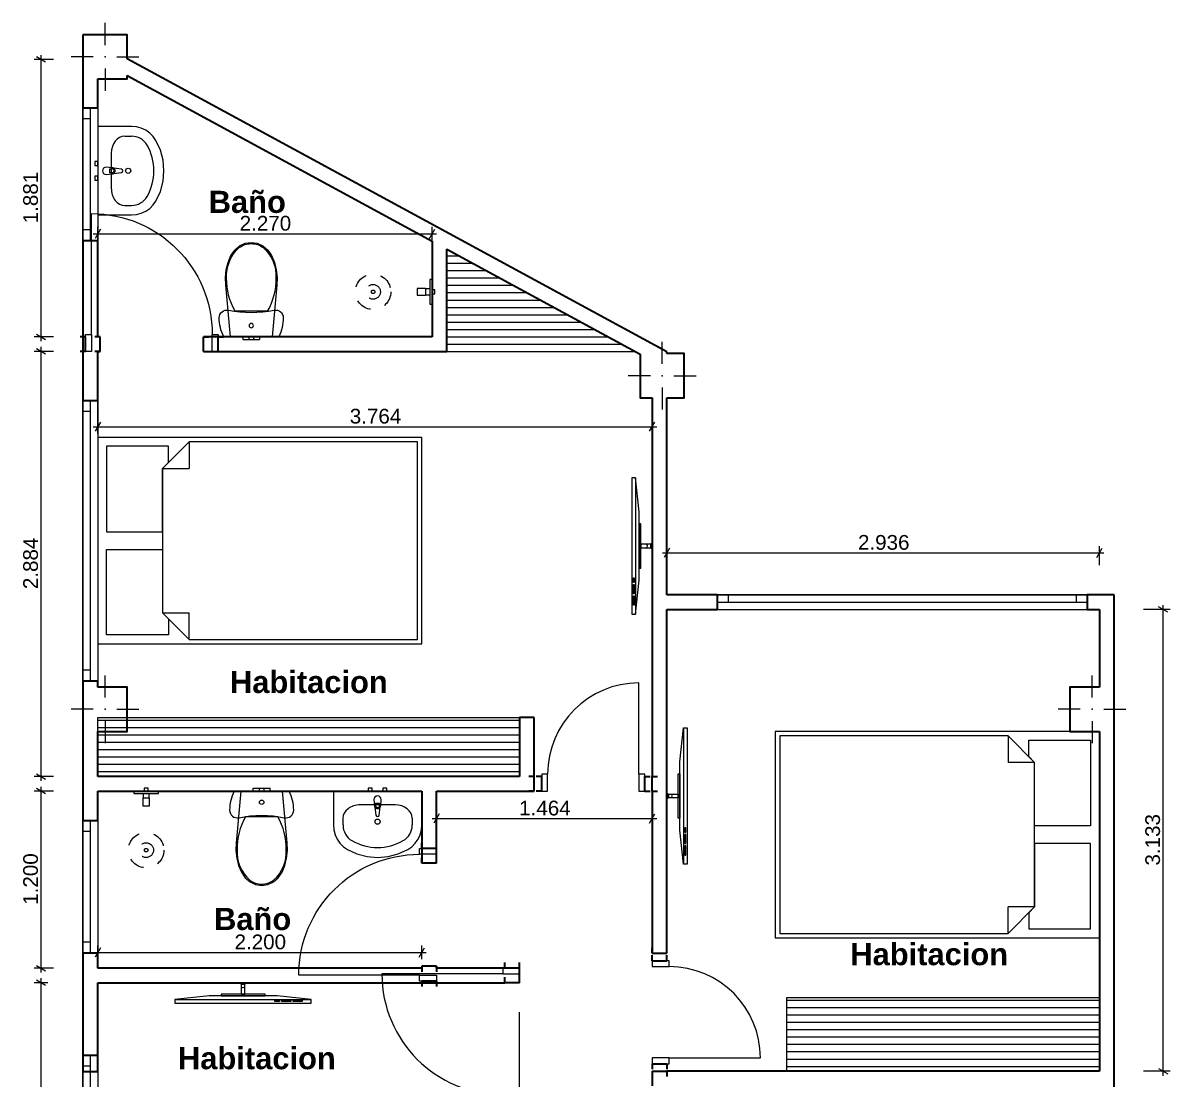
# Model space of a CAD drawing. Header units: metres. Extents: x 325.2 to 347, y -2.1 to 15.3.
# Drawn here: x 339.23 to 347.01, y 7.66 to 14.83 of the extents above; entities that cross this region are included whole.
import ezdxf

# ---------------------------------------------------------------- set-up
doc = ezdxf.new("R2010")
doc.units = ezdxf.units.M
doc.header["$MEASUREMENT"] = 0
doc.linetypes.add('Línea Oculta', pattern=[0.15875, 0.105833, -0.052917])
for name, color, linetype in [('Nuevo_Cotas - General', 7, 'Continuous'), ('Nuevo_Puertas ARCHICAD', 7, 'Continuous'), ('Nuevo_Ventanas ARCHICAD', 7, 'Continuous')]:
    doc.layers.add(name, color=color, linetype=linetype)
for name, color, linetype, lineweight in [('Nuevo_Dibujo 2D - General_Pluma_Nº__2', 8, 'Continuous', 15), ('Nuevo_Estructura - Carga_Pluma_Nº__20', 1, 'Continuous', 0), ('Nuevo_Estructura - Carga_Pluma_Nº__27', 7, 'Continuous', 35), ('Nuevo_Interior - Mobiliario_Pluma_Nº__75', 6, 'Continuous', 20), ('Nuevo_Puertas ARCHICAD_Pluma_Nº__141', 7, 'Continuous', 20), ('Nuevo_Puertas ARCHICAD_Pluma_Nº__27', 7, 'Continuous', 35), ('Nuevo_Ventanas ARCHICAD_Pluma_Nº__27', 7, 'Continuous', 35)]:
    doc.layers.add(name, color=color, linetype=linetype, lineweight=lineweight)
for name, color, linetype, lineweight, true_color in [('Nuevo_Dibujo 2D - General_Pluma_Nº__82', 7, 'Continuous', 20, 0xaaaaaa), ('Nuevo_Estructura - Carga_Pluma_Nº__28', 7, 'Continuous', 35, 0xa80f02), ('Nuevo_Interior - Mobiliario_Pluma_Nº__4', 7, 'Continuous', 20, 0x029e21), ('Nuevo_Notas - Textos_Pluma_Nº__86', 7, 'Continuous', 20, 0x5555ff), ('Nuevo_Puertas ARCHICAD_Pluma_Nº__23', 7, 'Continuous', 20, 0xff6600), ('Nuevo_Puertas ARCHICAD_Pluma_Nº__3', 7, 'Continuous', 18, 0xff6600), ('Nuevo_Ventanas ARCHICAD_Pluma_Nº__23', 7, 'Continuous', 20, 0xff6600), ('Nuevo_Ventanas ARCHICAD_Pluma_Nº__3', 7, 'Continuous', 18, 0xff6600)]:
    doc.layers.add(name, color=color, linetype=linetype, lineweight=lineweight, true_color=true_color)
doc.styles.add('Estilo_Generado_1', font='arial.ttf')
doc.styles.add('Estilo_Generado_2', font='')
doc.styles.get('Estilo_Generado_2').set_extended_font_data('Arial', bold=True)

# ---------------------------------------------------------------- blocks, each defined once
blk = doc.blocks.new('Ventana 24')
at = {"layer": 'Nuevo_Ventanas ARCHICAD_Pluma_Nº__23', "color": 30, "linetype": 'Continuous', "lineweight": 20, "true_color": 0xff6600}
for p, q in [((-1.0977, 0), (-1.0227, 0)), ((-1.0227, 0), (-1.0227, -0.05)), ((1.0227, -0.05), (1.0227, 0)), ((1.0227, 0), (1.0977, 0)), ((-1.0227, -0.05), (-1.0977, -0.05)), ((1.0977, -0.05), (1.0227, -0.05))]:
    blk.add_line(p, q, dxfattribs=at)
at = {"layer": 'Nuevo_Ventanas ARCHICAD_Pluma_Nº__27', "color": 7, "linetype": 'Continuous', "lineweight": 35}
for p, q in [((-1.0977, 0), (-1.0977, 0.05)), ((-1.0977, -0.05), (-1.0977, 0)), ((-1.0977, -0.05), (-1.0977, 0)), ((1.0977, 0), (1.0977, 0.05)), ((1.0977, -0.05), (1.0977, 0)), ((1.0977, -0.05), (1.0977, 0))]:
    blk.add_line(p, q, dxfattribs=at)
at = {"layer": 'Nuevo_Ventanas ARCHICAD_Pluma_Nº__3', "color": 30, "linetype": 'Continuous', "lineweight": 18, "true_color": 0xff6600}
for p, q in [((-1.0977, 0.05), (1.0977, 0.05)), ((-1.0227, 0), (1.0227, 0)), ((-1.0977, -0.05), (1.0977, -0.05)), ((1.0227, -0.05), (-1.0227, -0.05))]:
    blk.add_line(p, q, dxfattribs=at)
blk = doc.blocks.new('Ventana 24_2')
at = {"layer": 'Nuevo_Ventanas ARCHICAD_Pluma_Nº__23', "color": 30, "linetype": 'Continuous', "lineweight": 20, "true_color": 0xff6600}
for p, q in [((-0.9515, 0), (-0.8765, 0)), ((-0.8765, 0), (-0.8765, -0.05)), ((0.8765, -0.05), (0.8765, 0)), ((0.8765, 0), (0.9515, 0)), ((-0.8765, -0.05), (-0.9515, -0.05)), ((0.9515, -0.05), (0.8765, -0.05))]:
    blk.add_line(p, q, dxfattribs=at)
at = {"layer": 'Nuevo_Ventanas ARCHICAD_Pluma_Nº__27', "color": 7, "linetype": 'Continuous', "lineweight": 35}
for p, q in [((-0.9515, 0), (-0.9515, 0.05)), ((-0.9515, -0.05), (-0.9515, 0)), ((-0.9515, -0.05), (-0.9515, 0)), ((0.9515, 0), (0.9515, 0.05)), ((0.9515, -0.05), (0.9515, 0)), ((0.9515, -0.05), (0.9515, 0))]:
    blk.add_line(p, q, dxfattribs=at)
at = {"layer": 'Nuevo_Ventanas ARCHICAD_Pluma_Nº__3', "color": 30, "linetype": 'Continuous', "lineweight": 18, "true_color": 0xff6600}
for p, q in [((-0.9515, 0.05), (0.9515, 0.05)), ((-0.8765, 0), (0.8765, 0)), ((-0.9515, -0.05), (0.9515, -0.05)), ((0.8765, -0.05), (-0.8765, -0.05))]:
    blk.add_line(p, q, dxfattribs=at)
blk = doc.blocks.new('Ventana 24_3')
at = {"layer": 'Nuevo_Ventanas ARCHICAD_Pluma_Nº__23', "color": 30, "linetype": 'Continuous', "lineweight": 20, "true_color": 0xff6600}
for p, q in [((-0.45, 0), (-0.375, 0)), ((-0.375, 0), (-0.375, -0.05)), ((0.375, -0.05), (0.375, 0)), ((0.375, 0), (0.45, 0)), ((-0.375, -0.05), (-0.45, -0.05)), ((0.45, -0.05), (0.375, -0.05))]:
    blk.add_line(p, q, dxfattribs=at)
at = {"layer": 'Nuevo_Ventanas ARCHICAD_Pluma_Nº__27', "color": 7, "linetype": 'Continuous', "lineweight": 35}
for p, q in [((-0.45, 0), (-0.45, 0.05)), ((-0.45, -0.05), (-0.45, 0)), ((-0.45, -0.05), (-0.45, 0)), ((0.45, 0), (0.45, 0.05)), ((0.45, -0.05), (0.45, 0)), ((0.45, -0.05), (0.45, 0))]:
    blk.add_line(p, q, dxfattribs=at)
at = {"layer": 'Nuevo_Ventanas ARCHICAD_Pluma_Nº__3', "color": 30, "linetype": 'Continuous', "lineweight": 18, "true_color": 0xff6600}
for p, q in [((-0.45, 0.05), (0.45, 0.05)), ((-0.375, 0), (0.375, 0)), ((-0.45, -0.05), (0.45, -0.05)), ((0.375, -0.05), (-0.375, -0.05))]:
    blk.add_line(p, q, dxfattribs=at)
blk = doc.blocks.new('Ventana 24_4')
at = {"layer": 'Nuevo_Ventanas ARCHICAD_Pluma_Nº__23', "color": 30, "linetype": 'Continuous', "lineweight": 20, "true_color": 0xff6600}
for p, q in [((-1.2551, 0), (-1.1801, 0)), ((-1.1801, 0), (-1.1801, -0.05)), ((1.1801, -0.05), (1.1801, 0)), ((1.1801, 0), (1.2551, 0)), ((-1.1801, -0.05), (-1.2551, -0.05)), ((1.2551, -0.05), (1.1801, -0.05))]:
    blk.add_line(p, q, dxfattribs=at)
at = {"layer": 'Nuevo_Ventanas ARCHICAD_Pluma_Nº__27', "color": 7, "linetype": 'Continuous', "lineweight": 35}
for p, q in [((-1.2551, 0), (-1.2551, 0.05)), ((-1.2551, -0.05), (-1.2551, 0)), ((-1.2551, -0.05), (-1.2551, 0)), ((1.2551, 0), (1.2551, 0.05)), ((1.2551, -0.05), (1.2551, 0)), ((1.2551, -0.05), (1.2551, 0))]:
    blk.add_line(p, q, dxfattribs=at)
at = {"layer": 'Nuevo_Ventanas ARCHICAD_Pluma_Nº__3', "color": 30, "linetype": 'Continuous', "lineweight": 18, "true_color": 0xff6600}
for p, q in [((-1.2551, 0.05), (1.2551, 0.05)), ((-1.1801, 0), (1.1801, 0)), ((-1.2551, -0.05), (1.2551, -0.05)), ((1.1801, -0.05), (-1.1801, -0.05))]:
    blk.add_line(p, q, dxfattribs=at)
blk = doc.blocks.new('Puerta 24')
at = {"layer": 'Nuevo_Puertas ARCHICAD_Pluma_Nº__141', "color": 7, "linetype": 'Continuous', "lineweight": 20}
blk.add_arc((0.31, 0), 0.62, 90, 180, dxfattribs=at)
at = {"layer": 'Nuevo_Puertas ARCHICAD_Pluma_Nº__23', "color": 30, "linetype": 'Continuous', "lineweight": 20, "true_color": 0xff6600}
for p, q in [((-0.31, 0), (-0.35, 0)), ((-0.35, 0), (-0.35, -0.115)), ((-0.31, -0.115), (-0.31, 0)), ((0.35, 0), (0.31, 0)), ((0.31, 0), (0.31, -0.115)), ((0.35, -0.115), (0.35, 0)), ((-0.35, -0.115), (-0.31, -0.115)), ((0.31, -0.115), (0.35, -0.115))]:
    blk.add_line(p, q, dxfattribs=at)
at = {"layer": 'Nuevo_Puertas ARCHICAD_Pluma_Nº__27', "color": 7, "linetype": 'Continuous', "lineweight": 35}
for p, q in [((-0.35, -0.015), (-0.387, -0.015)), ((-0.35, -0.015), (-0.387, -0.015)), ((-0.35, -0.115), (-0.35, -0.015)), ((-0.35, -0.115), (-0.35, -0.015)), ((0.35, -0.115), (0.35, -0.015)), ((0.35, -0.115), (0.35, -0.015)), ((0.35, -0.015), (0.387, -0.015)), ((0.35, -0.015), (0.387, -0.015)), ((-0.35, -0.115), (-0.387, -0.115)), ((-0.35, -0.115), (-0.387, -0.115)), ((0.35, -0.115), (0.387, -0.115)), ((0.35, -0.115), (0.387, -0.115))]:
    blk.add_line(p, q, dxfattribs=at)
at = {"layer": 'Nuevo_Puertas ARCHICAD_Pluma_Nº__3', "color": 30, "linetype": 'Continuous', "lineweight": 18, "true_color": 0xff6600}
blk.add_line((0.31, 0), (0.31, 0.62), dxfattribs=at)
blk = doc.blocks.new('Puerta 24_2')
at = {"layer": 'Nuevo_Puertas ARCHICAD_Pluma_Nº__141', "color": 7, "linetype": 'Continuous', "lineweight": 20}
blk.add_arc((0.41, 0), 0.82, 90, 180, dxfattribs=at)
at = {"layer": 'Nuevo_Puertas ARCHICAD_Pluma_Nº__23', "color": 30, "linetype": 'Continuous', "lineweight": 20, "true_color": 0xff6600}
for p, q in [((-0.41, 0), (-0.45, 0)), ((-0.45, 0), (-0.45, -0.115)), ((-0.41, -0.115), (-0.41, 0)), ((0.45, 0), (0.41, 0)), ((0.41, 0), (0.41, -0.115)), ((0.45, -0.115), (0.45, 0)), ((-0.45, -0.115), (-0.41, -0.115)), ((0.41, -0.115), (0.45, -0.115))]:
    blk.add_line(p, q, dxfattribs=at)
at = {"layer": 'Nuevo_Puertas ARCHICAD_Pluma_Nº__27', "color": 7, "linetype": 'Continuous', "lineweight": 35}
for p, q in [((-0.45, -0.015), (-0.487, -0.015)), ((-0.45, -0.015), (-0.487, -0.015)), ((-0.45, -0.115), (-0.45, -0.015)), ((-0.45, -0.115), (-0.45, -0.015)), ((0.45, -0.115), (0.45, -0.015)), ((0.45, -0.115), (0.45, -0.015)), ((0.45, -0.015), (0.487, -0.015)), ((0.45, -0.015), (0.487, -0.015)), ((-0.45, -0.115), (-0.487, -0.115)), ((-0.45, -0.115), (-0.487, -0.115)), ((0.45, -0.115), (0.487, -0.115)), ((0.45, -0.115), (0.487, -0.115))]:
    blk.add_line(p, q, dxfattribs=at)
at = {"layer": 'Nuevo_Puertas ARCHICAD_Pluma_Nº__3', "color": 30, "linetype": 'Continuous', "lineweight": 18, "true_color": 0xff6600}
blk.add_line((0.41, 0), (0.41, 0.82), dxfattribs=at)

msp = doc.modelspace()

# ---------------------------------------------------------------- linework, layer by layer
for p, q in [((343.3824, 12.5995), (342.1034, 13.2938)), ((342.1034, 13.2938), (342.1034, 12.5995)), ((342.1034, 12.5995), (343.3824, 12.5995)), ((339.7338, 9.7156), (339.7338, 10.1156)), ((339.7338, 10.1156), (342.5978, 10.1156)), ((342.5978, 10.1156), (342.5978, 9.7156)), ((342.5978, 9.7156), (339.7338, 9.7156)), ((344.4119, 7.7156), (344.4119, 8.2156)), ((344.4119, 8.2156), (346.5338, 8.2156)), ((346.5338, 8.2156), (346.5338, 7.7156)), ((346.5338, 7.7156), (344.4119, 7.7156))]:
    msp.add_line(p, q)
at = {"layer": 'Nuevo_Cotas - General', "color": 151, "linetype": 'Continuous', "lineweight": 20, "true_color": 0x80c2ff}
for p, q in [((339.4338, 14.5802), (339.3024, 14.5802)), ((339.3493, 14.5802), (339.3493, 14.6107)), ((339.3493, 12.6995), (339.3493, 14.5802)), ((339.7033, 13.398), (339.7338, 13.398)), ((339.7338, 12.9995), (339.7338, 13.4449)), ((339.7338, 13.398), (342.0034, 13.398)), ((342.0034, 12.9995), (342.0034, 13.4449)), ((342.0034, 13.398), (342.034, 13.398)), ((339.4338, 12.6995), (339.3024, 12.6995)), ((339.3493, 12.669), (339.3493, 12.6995)), ((339.3493, 12.5995), (339.3493, 12.6301)), ((339.4338, 12.5995), (339.3024, 12.5995)), ((339.3493, 9.7156), (339.3493, 12.5995)), ((339.7338, 12.0417), (339.7338, 12.2995)), ((343.4978, 12.0417), (343.4978, 12.2368)), ((339.7033, 12.0886), (339.7338, 12.0886)), ((339.7338, 12.0886), (343.4978, 12.0886)), ((343.4978, 12.0886), (343.5284, 12.0886)), ((343.5673, 11.2323), (343.5978, 11.2323)), ((343.5978, 11.1482), (343.5978, 11.2791)), ((343.5978, 11.2323), (346.5338, 11.2323)), ((346.5338, 11.1482), (346.5338, 11.2791)), ((346.5338, 11.2323), (346.5644, 11.2323)), ((347.0134, 10.8482), (346.8338, 10.8482)), ((346.9665, 10.8482), (346.9665, 10.8788)), ((346.9665, 7.7156), (346.9665, 10.8482)), ((339.4338, 9.7156), (339.3024, 9.7156)), ((339.3493, 9.6851), (339.3493, 9.7156)), ((339.4338, 9.6156), (339.3024, 9.6156)), ((339.3493, 9.6156), (339.3493, 9.6462)), ((339.3493, 8.4156), (339.3493, 9.6156)), ((342.0033, 9.4298), (342.0338, 9.4298)), ((342.0338, 9.3829), (342.0338, 9.4766)), ((342.0338, 9.4298), (343.4978, 9.4298)), ((343.4978, 9.3829), (343.4978, 9.4766)), ((343.4978, 9.4298), (343.5284, 9.4298)), ((339.7338, 8.4747), (339.7338, 8.5685)), ((341.9338, 8.4747), (341.9338, 8.5685)), ((339.7033, 8.5216), (339.7338, 8.5216)), ((339.7338, 8.5216), (341.9338, 8.5216)), ((341.9338, 8.5216), (341.9644, 8.5216)), ((339.4338, 8.4156), (339.3024, 8.4156)), ((339.3493, 8.3851), (339.3493, 8.4156)), ((339.3493, 8.3156), (339.3493, 8.3462)), ((339.3961, 8.3156), (339.3024, 8.3156)), ((339.3493, 5.3156), (339.3493, 8.3156)), ((342.5979, 7.1795), (342.5979, 8.1156)), ((347.0134, 7.7156), (346.8338, 7.7156)), ((346.9665, 7.6851), (346.9665, 7.7156))]:
    msp.add_line(p, q, dxfattribs=at)
at = {"layer": 'Nuevo_Cotas - General', "color": 161, "linetype": 'Continuous', "lineweight": 25, "true_color": 0x40a5ff}
for p, q in [((339.3805, 14.5621), (339.318, 14.5982)), ((339.7519, 13.4293), (339.7158, 13.3668)), ((341.9854, 13.3668), (342.0215, 13.4293)), ((339.318, 12.7176), (339.3805, 12.6815)), ((339.3805, 12.5815), (339.318, 12.6176)), ((339.7519, 12.1198), (339.7158, 12.0573)), ((343.4798, 12.0573), (343.5159, 12.1198)), ((343.6159, 11.2635), (343.5798, 11.201)), ((346.5158, 11.201), (346.5519, 11.2635)), ((346.9977, 10.8302), (346.9352, 10.8663)), ((339.318, 9.7337), (339.3805, 9.6976)), ((339.3805, 9.5976), (339.318, 9.6337)), ((342.0519, 9.461), (342.0158, 9.3985)), ((343.4798, 9.3985), (343.5159, 9.461)), ((339.7519, 8.5528), (339.7158, 8.4903)), ((341.9158, 8.4903), (341.9519, 8.5528)), ((339.318, 8.4337), (339.3805, 8.3976)), ((339.3805, 8.2976), (339.318, 8.3337)), ((346.9352, 7.7337), (346.9977, 7.6976))]:
    msp.add_line(p, q, dxfattribs=at)
at = {"layer": 'Nuevo_Dibujo 2D - General_Pluma_Nº__2', "color": 8, "linetype": 'Continuous', "lineweight": 15}
for p, q in [((343.3824, 12.5995), (342.1034, 13.2938)), ((342.1034, 13.2938), (342.1034, 12.5995)), ((342.1034, 12.5995), (343.3824, 12.5995)), ((339.7338, 9.7156), (339.7338, 10.1156)), ((339.7338, 10.1156), (342.5978, 10.1156)), ((342.5978, 10.1156), (342.5978, 9.7156)), ((342.5978, 9.7156), (339.7338, 9.7156)), ((344.4119, 7.7156), (344.4119, 8.2156)), ((344.4119, 8.2156), (346.5338, 8.2156)), ((346.5338, 8.2156), (346.5338, 7.7156)), ((346.5338, 7.7156), (344.4119, 7.7156))]:
    msp.add_line(p, q, dxfattribs=at)
at = {"layer": 'Nuevo_Dibujo 2D - General_Pluma_Nº__82', "color": 253, "linetype": 'Continuous', "lineweight": 20, "true_color": 0xaaaaaa}
for p, q in [((342.1034, 13.2482), (342.1874, 13.2482)), ((342.1034, 13.1982), (342.2795, 13.1982)), ((342.1034, 13.1482), (342.3716, 13.1482)), ((342.1034, 13.0982), (342.4637, 13.0982)), ((342.1034, 13.0482), (342.5558, 13.0482)), ((342.1034, 12.9982), (342.6479, 12.9982)), ((342.1034, 12.9482), (342.74, 12.9482)), ((342.1034, 12.8982), (342.8321, 12.8982)), ((342.1034, 12.8482), (342.9242, 12.8482)), ((342.1034, 12.7982), (343.0163, 12.7982)), ((342.1034, 12.7482), (343.1084, 12.7482)), ((342.1034, 12.6982), (343.2005, 12.6982)), ((342.1034, 12.6482), (343.2926, 12.6482)), ((339.7338, 10.0982), (342.5978, 10.0982)), ((339.7338, 10.0482), (342.5978, 10.0482)), ((339.7338, 9.9982), (342.5978, 9.9982)), ((339.7338, 9.9482), (342.5978, 9.9482)), ((339.7338, 9.8982), (342.5978, 9.8982)), ((339.7338, 9.8482), (342.5978, 9.8482)), ((339.7338, 9.7982), (342.5978, 9.7982)), ((339.7338, 9.7482), (342.5978, 9.7482)), ((344.4119, 8.1982), (346.5338, 8.1982)), ((344.4119, 8.1482), (346.5338, 8.1482)), ((344.4119, 8.0982), (346.5338, 8.0982)), ((344.4119, 8.0482), (346.5338, 8.0482)), ((344.4119, 7.9982), (346.5338, 7.9982)), ((344.4119, 7.9482), (346.5338, 7.9482)), ((344.4119, 7.8982), (346.5338, 7.8982)), ((344.4119, 7.8482), (346.5338, 7.8482)), ((344.4119, 7.7982), (346.5338, 7.7982)), ((344.4119, 7.7482), (346.5338, 7.7482))]:
    msp.add_line(p, q, dxfattribs=at)
at = {"layer": 'Nuevo_Estructura - Carga_Pluma_Nº__20', "color": 1, "linetype": 'Continuous', "lineweight": 0}
for p, q in [((339.7838, 14.6782), (339.7838, 14.8282)), ((339.7038, 14.5982), (339.5538, 14.5982)), ((339.8638, 14.5982), (340.0138, 14.5982)), ((339.7838, 14.5182), (339.7838, 14.3682)), ((343.5654, 12.5145), (343.5654, 12.6645)), ((343.4854, 12.4345), (343.3354, 12.4345)), ((343.6454, 12.4345), (343.7954, 12.4345)), ((343.5654, 12.3545), (343.5654, 12.2045)), ((339.7838, 10.251), (339.7838, 10.401)), ((346.4838, 10.251), (346.4838, 10.401)), ((339.7038, 10.171), (339.5538, 10.171)), ((339.8638, 10.171), (340.0138, 10.171)), ((346.4038, 10.171), (346.2538, 10.171)), ((346.5638, 10.171), (346.7138, 10.171)), ((339.7838, 10.091), (339.7838, 9.941)), ((346.4838, 10.091), (346.4838, 9.941))]:
    msp.add_line(p, q, dxfattribs=at)
for p in [(339.7838, 14.5982), (343.5654, 12.4345), (339.7838, 10.171), (346.4838, 10.171)]:
    msp.add_point(p, dxfattribs=at)
at = {"layer": 'Nuevo_Estructura - Carga_Pluma_Nº__27', "color": 7, "linetype": 'Continuous', "lineweight": 35}
for p, q in [((339.6338, 14.2518), (339.6838, 14.2518)), ((339.6838, 14.2518), (339.7338, 14.2518)), ((339.6338, 13.3518), (339.6838, 13.3518)), ((339.6838, 13.3518), (339.7338, 13.3518)), ((339.7517, 12.6995), (339.7147, 12.6995)), ((339.7517, 12.5995), (339.7517, 12.6995)), ((340.4517, 12.6995), (340.4887, 12.6995)), ((340.4517, 12.5995), (340.4517, 12.6995)), ((339.7517, 12.5995), (339.7147, 12.5995)), ((340.4517, 12.5995), (340.4887, 12.5995)), ((339.6338, 12.2672), (339.6838, 12.2672)), ((339.6838, 12.2672), (339.7338, 12.2672)), ((343.9399, 10.9482), (343.9399, 10.8982)), ((346.45, 10.9482), (346.45, 10.8982)), ((343.9399, 10.8982), (343.9399, 10.8482)), ((346.45, 10.8982), (346.45, 10.8482)), ((339.6338, 10.3641), (339.6838, 10.3641)), ((339.6838, 10.3641), (339.7338, 10.3641)), ((342.6978, 9.7156), (342.6608, 9.7156)), ((342.6978, 9.6156), (342.6978, 9.7156)), ((343.4978, 9.7156), (343.5348, 9.7156)), ((343.4978, 9.6156), (343.4978, 9.7156)), ((342.6978, 9.6156), (342.6608, 9.6156)), ((343.4978, 9.6156), (343.5348, 9.6156)), ((339.6338, 9.4177), (339.6838, 9.4177)), ((339.6838, 9.4177), (339.7338, 9.4177)), ((341.9338, 9.1274), (341.9338, 9.1644)), ((342.0338, 9.1274), (341.9338, 9.1274)), ((342.0338, 9.1274), (342.0338, 9.1644)), ((339.6338, 8.5177), (339.6838, 8.5177)), ((339.6838, 8.5177), (339.7338, 8.5177)), ((343.4978, 8.5156), (343.4978, 8.5526)), ((343.4978, 8.5156), (343.5978, 8.5156)), ((343.5978, 8.5156), (343.5978, 8.5526)), ((341.9338, 8.4274), (341.9338, 8.3904)), ((342.0338, 8.4274), (341.9338, 8.4274)), ((342.0338, 8.4274), (342.0338, 8.3904)), ((342.4979, 8.3156), (342.4979, 8.3526)), ((342.5979, 8.3156), (342.5979, 8.3526)), ((342.5979, 8.3156), (342.4979, 8.3156)), ((339.6338, 7.7144), (339.6838, 7.7144)), ((339.6838, 7.7144), (339.7338, 7.7144)), ((343.4978, 7.7156), (343.4978, 7.6786)), ((343.4978, 7.7156), (343.5978, 7.7156)), ((343.5978, 7.7156), (343.5978, 7.6786))]:
    msp.add_line(p, q, dxfattribs=at)
at = {"layer": 'Nuevo_Estructura - Carga_Pluma_Nº__27', "color": 7, "linetype": 'Continuous', "lineweight": 35, "flags": 128}
for points in [[(343.5978, 12.5963), (339.9338, 14.5854)], [(339.6338, 14.4482), (339.6338, 14.2518)], [(339.7338, 14.2518), (339.7338, 14.4482)], [(339.9338, 14.4716), (342.0034, 13.3481)], [(339.6338, 13.3518), (339.6338, 12.2672)], [(339.7338, 12.6995), (339.7338, 13.3518)], [(342.0034, 13.3481), (342.0034, 12.6995)], [(342.1034, 13.2938), (343.4154, 12.5816)], [(342.1034, 12.6995), (342.1034, 13.2938)], [(339.7517, 12.6995), (339.7338, 12.6995)], [(342.0034, 12.6995), (340.4517, 12.6995)], [(342.1034, 12.5995), (342.1034, 12.6995)], [(339.7338, 12.2672), (339.7338, 12.5995)], [(339.7338, 12.5995), (339.7517, 12.5995)], [(340.4517, 12.5995), (342.1034, 12.5995)], [(343.5978, 12.5845), (343.5978, 12.5963)], [(343.4978, 12.2845), (343.4978, 9.7156)], [(343.5978, 10.9482), (343.5978, 12.2845)], [(343.9399, 10.9482), (343.5978, 10.9482)], [(346.5338, 10.9482), (346.45, 10.9482)], [(346.6338, 10.9482), (346.5338, 10.9482)], [(346.6338, -0.4518), (346.6338, 10.9482)], [(343.5978, 10.8482), (343.9399, 10.8482)], [(343.5978, 8.5156), (343.5978, 10.8482)], [(346.45, 10.8482), (346.5338, 10.8482)], [(346.5338, 10.8482), (346.5338, 10.321)], [(339.6338, 10.3641), (339.6338, 10.321)], [(339.7338, 10.321), (339.7338, 10.3641)], [(342.6978, 10.1156), (342.5978, 10.1156)], [(342.5978, 10.1156), (342.5978, 9.7156)], [(342.6978, 9.7156), (342.6978, 10.1156)], [(339.6338, 10.021), (339.6338, 9.4177)], [(339.7338, 9.7156), (339.7338, 10.021)], [(346.5338, 10.021), (346.5338, 7.7156)], [(342.5978, 9.7156), (339.7338, 9.7156)], [(339.7338, 9.4177), (339.7338, 9.6156)], [(339.7338, 9.6156), (341.9338, 9.6156)], [(341.9338, 9.6156), (341.9338, 9.1274)], [(342.0338, 9.6156), (342.6978, 9.6156)], [(342.0338, 9.1274), (342.0338, 9.6156)], [(343.4978, 9.6156), (343.4978, 8.5156)], [(339.6338, 8.5177), (339.6338, 7.7144)], [(339.7338, 8.4156), (339.7338, 8.5177)], [(341.9338, 8.4156), (339.7338, 8.4156)], [(341.9338, 8.4274), (341.9338, 8.4156)], [(342.0338, 8.4156), (342.0338, 8.4274)], [(342.5979, 8.4156), (342.0338, 8.4156)], [(342.5979, 8.3156), (342.5979, 8.4156)], [(339.7338, 7.7144), (339.7338, 8.3156)], [(339.7338, 8.3156), (342.4979, 8.3156)], [(343.4978, 7.7156), (343.4978, 7.6156)], [(346.5338, 7.7156), (343.5978, 7.7156)]]:
    msp.add_lwpolyline(points, dxfattribs=at)
at = {"layer": 'Nuevo_Estructura - Carga_Pluma_Nº__28', "color": 14, "linetype": 'Continuous', "lineweight": 35, "true_color": 0xa80f02, "flags": 128}
for points in [[(339.9338, 14.5854), (339.9338, 14.7482), (339.6338, 14.7482)], [(339.6338, 14.7482), (339.6338, 14.6344)], [(339.6338, 14.6344), (339.6338, 14.4482)], [(339.7338, 14.4482), (339.9338, 14.4482), (339.9338, 14.4716)], [(343.4154, 12.5816), (343.4154, 12.2845), (343.4978, 12.2845)], [(343.5978, 12.2845), (343.7154, 12.2845), (343.7154, 12.5845), (343.5978, 12.5845)], [(339.6338, 10.321), (339.6338, 10.021)], [(339.7338, 10.021), (339.9338, 10.021), (339.9338, 10.321), (339.7338, 10.321)], [(346.5338, 10.321), (346.3338, 10.321), (346.3338, 10.021), (346.5338, 10.021)], [(346.6338, 10.021), (346.6338, 10.321)]]:
    msp.add_lwpolyline(points, dxfattribs=at)
at = {"layer": 'Nuevo_Interior - Mobiliario_Pluma_Nº__4', "color": 104, "linetype": 'Continuous', "lineweight": 20, "true_color": 0x029e21}
for p, q in [((340.3538, 11.9856), (340.3538, 11.8056)), ((340.1738, 11.8056), (340.3538, 11.8056)), ((343.3853, 11.7421), (343.3853, 10.8166)), ((343.3703, 11.0325), (343.3703, 11.0634)), ((343.3703, 11.0634), (343.3766, 11.0634)), ((343.3766, 11.0634), (343.3766, 11.0325)), ((343.3766, 11.0325), (343.3703, 11.0325)), ((343.3703, 10.9554), (343.3703, 11.0171)), ((343.3703, 11.0171), (343.3766, 11.0171)), ((343.3766, 11.0171), (343.3766, 10.9554)), ((343.3766, 10.9554), (343.3703, 10.9554)), ((343.3703, 10.8783), (343.3703, 10.94)), ((343.3703, 10.94), (343.3766, 10.94)), ((343.3766, 10.94), (343.3766, 10.8783)), ((340.1738, 10.8256), (340.3538, 10.8256)), ((340.3538, 10.6456), (340.3538, 10.8256)), ((343.3766, 10.8783), (343.3703, 10.8783)), ((343.7103, 10.0463), (343.7103, 9.1207)), ((345.9138, 9.991), (345.9138, 9.811)), ((346.0938, 9.811), (345.9138, 9.811)), ((343.7253, 9.3675), (343.7191, 9.3675)), ((343.7191, 9.3675), (343.7191, 9.3367)), ((343.7253, 9.3367), (343.7253, 9.3675)), ((343.7191, 9.3367), (343.7253, 9.3367)), ((343.7253, 9.3213), (343.7191, 9.3213)), ((343.7191, 9.3213), (343.7191, 9.2596)), ((343.7253, 9.2596), (343.7253, 9.3213)), ((343.7191, 9.2596), (343.7253, 9.2596)), ((343.7253, 9.2441), (343.7191, 9.2441)), ((343.7191, 9.2441), (343.7191, 9.1824)), ((343.7253, 9.1824), (343.7253, 9.2441)), ((343.7191, 9.1824), (343.7253, 9.1824)), ((345.9138, 8.651), (345.9138, 8.831)), ((346.0938, 8.831), (345.9138, 8.831)), ((340.2583, 8.2031), (341.1838, 8.2031)), ((340.937, 8.1881), (340.937, 8.1944)), ((340.937, 8.1944), (340.9678, 8.1944)), ((340.9678, 8.1881), (340.937, 8.1881)), ((340.9678, 8.1944), (340.9678, 8.1881)), ((340.9832, 8.1881), (340.9832, 8.1944)), ((340.9832, 8.1944), (341.0449, 8.1944)), ((341.0449, 8.1881), (340.9832, 8.1881)), ((341.0449, 8.1944), (341.0449, 8.1881)), ((341.0604, 8.1881), (341.0604, 8.1944)), ((341.0604, 8.1944), (341.1221, 8.1944)), ((341.1221, 8.1881), (341.0604, 8.1881)), ((341.1221, 8.1944), (341.1221, 8.1881))]:
    msp.add_line(p, q, dxfattribs=at)
at = {"layer": 'Nuevo_Interior - Mobiliario_Pluma_Nº__4', "color": 104, "linetype": 'Continuous', "lineweight": 20, "true_color": 0x029e21, "flags": 128}
for points in [[(341.9338, 10.6156), (341.9338, 12.0156), (339.7338, 12.0156), (339.7338, 10.6156)], [(340.1738, 11.3756), (340.1738, 11.8056), (340.2138, 11.8456), (340.2138, 11.9556), (339.7938, 11.9556), (339.7938, 11.3756)], [(341.9038, 10.6456), (341.9038, 11.9856), (340.3538, 11.9856), (340.1738, 11.8056), (340.1738, 10.8256), (340.3538, 10.6456)], [(343.3603, 11.7421), (343.3603, 10.8166), (343.3853, 10.8166), (343.4103, 11.048), (343.4103, 11.5107), (343.3853, 11.7421)], [(343.4103, 11.4293), (343.4103, 11.1293), (343.4203, 11.1293), (343.4203, 11.4293)], [(343.4203, 11.2918), (343.4203, 11.2668), (343.4878, 11.2668), (343.4878, 11.2918)], [(343.4878, 11.2943), (343.4878, 11.2643), (343.4978, 11.2643), (343.4978, 11.2943)], [(340.1738, 11.2556), (340.1738, 10.8256), (340.2138, 10.7856), (340.2138, 10.6756), (339.7938, 10.6756), (339.7938, 11.2556)], [(343.7353, 10.0463), (343.7353, 9.1207), (343.7103, 9.1207), (343.6853, 9.3521), (343.6853, 9.8149), (343.7103, 10.0463)], [(344.3338, 10.021), (344.3338, 8.621), (346.5338, 8.621), (346.5338, 10.021)], [(344.3638, 9.991), (344.3638, 8.651), (345.9138, 8.651), (346.0938, 8.831), (346.0938, 9.811), (345.9138, 9.991)], [(346.0938, 9.381), (346.0938, 9.811), (346.0538, 9.851), (346.0538, 9.961), (346.4738, 9.961), (346.4738, 9.381)], [(343.6853, 9.7335), (343.6853, 9.4335), (343.6753, 9.4335), (343.6753, 9.7335)], [(343.6078, 9.5985), (343.6078, 9.5685), (343.5978, 9.5685), (343.5978, 9.5985)], [(343.6753, 9.596), (343.6753, 9.571), (343.6078, 9.571), (343.6078, 9.596)], [(346.0938, 9.261), (346.0938, 8.831), (346.0538, 8.791), (346.0538, 8.681), (346.4738, 8.681), (346.4738, 9.261)], [(340.706, 8.3056), (340.736, 8.3056), (340.736, 8.3156), (340.706, 8.3156)], [(340.7085, 8.2381), (340.7335, 8.2381), (340.7335, 8.3056), (340.7085, 8.3056)], [(340.2583, 8.1781), (341.1838, 8.1781), (341.1838, 8.2031), (340.9524, 8.2281), (340.4896, 8.2281), (340.2583, 8.2031)], [(340.571, 8.2281), (340.871, 8.2281), (340.871, 8.2381), (340.571, 8.2381)]]:
    msp.add_lwpolyline(points, close=True, dxfattribs=at)
at = {"layer": 'Nuevo_Interior - Mobiliario_Pluma_Nº__4', "color": 104, "linetype": 'Continuous', "lineweight": 20, "true_color": 0x029e21}
for centre, start, end in [((343.4541, 11.2793), 270, 90), ((343.6416, 9.5835), 90, 270), ((340.721, 8.2719), 0, 180)]:
    msp.add_arc(centre, 0.0125, start, end, dxfattribs=at)
at = {"layer": 'Nuevo_Interior - Mobiliario_Pluma_Nº__75', "color": 6, "linetype": 'Continuous', "lineweight": 20}
for p, q in [((339.9171, 14.0599), (339.9629, 14.0599)), ((339.8261, 13.944), (339.8261, 13.7063)), ((339.8161, 13.8388), (339.8309, 13.8388)), ((339.8161, 13.8116), (339.8161, 13.8388)), ((339.8309, 13.8116), (339.8161, 13.8116)), ((339.9171, 13.5904), (339.9629, 13.5904)), ((341.9584, 13.0239), (341.9584, 12.9839)), ((341.9884, 13.0239), (341.9884, 12.9839)), ((340.7762, 12.8726), (340.6672, 12.8726)), ((340.8851, 12.8726), (340.7762, 12.8726)), ((340.7192, 12.6995), (340.7359, 12.6995)), ((340.7192, 12.6995), (340.7192, 12.6795)), ((340.7359, 12.6995), (340.7602, 12.6995)), ((340.7602, 12.6995), (340.7649, 12.6995)), ((340.7602, 12.6995), (340.7602, 12.6795)), ((340.7649, 12.6995), (340.7762, 12.6995)), ((340.7762, 12.6995), (340.7875, 12.6995)), ((340.7875, 12.6995), (340.7922, 12.6995)), ((340.7922, 12.6995), (340.7922, 12.6795)), ((340.7922, 12.6995), (340.8165, 12.6995)), ((340.8165, 12.6995), (340.8332, 12.6995)), ((340.8332, 12.6995), (340.8332, 12.6795)), ((340.7192, 12.6795), (340.7359, 12.6795)), ((340.7359, 12.6795), (340.7602, 12.6795)), ((340.7602, 12.6795), (340.7649, 12.6795)), ((340.7649, 12.6795), (340.7762, 12.6795)), ((340.7762, 12.6795), (340.7875, 12.6795)), ((340.7875, 12.6795), (340.7922, 12.6795)), ((340.7922, 12.6795), (340.8165, 12.6795)), ((340.8165, 12.6795), (340.8332, 12.6795)), ((340.0426, 9.6006), (340.0826, 9.6006)), ((340.7901, 9.6356), (340.8068, 9.6356)), ((340.7901, 9.6156), (340.7901, 9.6356)), ((340.7901, 9.6156), (340.8068, 9.6156)), ((340.8068, 9.6356), (340.8311, 9.6356)), ((340.8068, 9.6156), (340.8311, 9.6156)), ((340.8311, 9.6356), (340.8358, 9.6356)), ((340.8311, 9.6156), (340.8311, 9.6356)), ((340.8311, 9.6156), (340.8358, 9.6156)), ((340.8358, 9.6356), (340.8471, 9.6356)), ((340.8358, 9.6156), (340.8471, 9.6156)), ((340.8471, 9.6356), (340.8584, 9.6356)), ((340.8471, 9.6156), (340.8584, 9.6156)), ((340.8584, 9.6356), (340.8631, 9.6356)), ((340.8584, 9.6156), (340.8631, 9.6156)), ((340.8631, 9.6156), (340.8631, 9.6356)), ((340.8631, 9.6356), (340.8874, 9.6356)), ((340.8631, 9.6156), (340.8874, 9.6156)), ((340.8874, 9.6356), (340.9041, 9.6356)), ((340.8874, 9.6156), (340.9041, 9.6156)), ((340.9041, 9.6156), (340.9041, 9.6356)), ((340.0426, 9.5706), (340.0826, 9.5706)), ((341.7527, 9.5233), (341.515, 9.5233)), ((341.6202, 9.5185), (341.6202, 9.5334)), ((341.6202, 9.5334), (341.6474, 9.5334)), ((341.6474, 9.5334), (341.6474, 9.5185)), ((340.8471, 9.4426), (340.7382, 9.4426)), ((340.956, 9.4426), (340.8471, 9.4426)), ((341.399, 9.4324), (341.399, 9.3865)), ((341.8686, 9.4324), (341.8686, 9.3865))]:
    msp.add_line(p, q, dxfattribs=at)
at = {"layer": 'Nuevo_Interior - Mobiliario_Pluma_Nº__75', "color": 6, "linetype": 'Continuous', "lineweight": 20, "flags": 128}
for points in [[(339.7338, 13.5252), (339.9629, 13.5252), (339.9966, 13.5281), (340.0293, 13.5367), (340.0598, 13.5507), (340.0872, 13.5697), (340.1107, 13.593), (340.1294, 13.62), (340.1594, 13.6852), (340.1777, 13.7542), (340.1838, 13.8252), (340.1777, 13.8961), (340.1594, 13.9651), (340.1294, 14.0303), (340.1107, 14.0573), (340.0872, 14.0807), (340.0598, 14.0997), (340.0293, 14.1137), (339.9966, 14.1223), (339.9629, 14.1252), (339.7338, 14.1252)], [(339.7338, 13.8617), (339.7338, 13.8887), (339.7138, 13.8887), (339.7138, 13.8617)], [(339.7338, 13.7617), (339.7338, 13.7887), (339.7138, 13.7887), (339.7138, 13.7617)], [(340.6068, 13.1529), (340.6192, 13.2027), (340.6382, 13.2496), (340.6638, 13.2868), (340.6968, 13.3153), (340.7351, 13.3333), (340.7762, 13.3395), (340.8172, 13.3333), (340.8555, 13.3153), (340.8886, 13.2868), (340.9142, 13.2496), (340.9332, 13.2027), (340.9456, 13.1529), (340.9511, 13.1016), (340.9495, 13.0499), (340.9172, 12.6995), (340.6352, 12.6995), (340.6028, 13.0499), (340.6013, 13.1016)], [(342.0034, 13.0869), (341.9884, 13.0869), (341.9884, 13.0239), (341.9584, 13.0239), (341.9584, 13.0259), (341.9034, 13.0259), (341.9034, 12.9819), (341.9584, 12.9819), (341.9584, 12.9839), (341.9884, 12.9839), (341.9884, 12.9209), (342.0034, 12.9209)], [(342.0034, 13.0174), (342.0034, 12.9904), (342.0234, 12.9904), (342.0234, 13.0174)], [(342.0034, 13.0174), (342.0034, 12.9904), (342.0234, 12.9904), (342.0234, 13.0174)], [(340.5894, 12.6995), (340.5823, 12.7146), (340.5761, 12.7301), (340.5708, 12.7459), (340.5665, 12.7619), (340.5631, 12.7783), (340.5606, 12.7947), (340.5592, 12.8113), (340.5587, 12.828), (340.56, 12.8395), (340.5637, 12.8505), (340.5699, 12.8604), (340.578, 12.8687), (340.5877, 12.875), (340.5986, 12.879), (340.6101, 12.8805), (340.6217, 12.8795), (340.66, 12.8727), (340.6985, 12.8678), (340.7373, 12.8649), (340.7762, 12.8639), (340.815, 12.8649), (340.8538, 12.8678), (340.8924, 12.8727), (340.9307, 12.8795), (340.9422, 12.8805), (340.9538, 12.879), (340.9646, 12.875), (340.9744, 12.8687), (340.9825, 12.8604), (340.9886, 12.8505), (340.9924, 12.8395), (340.9937, 12.828), (340.9932, 12.8113), (340.9917, 12.7947), (340.9893, 12.7783), (340.9859, 12.7619), (340.9815, 12.7459), (340.9763, 12.7301), (340.97, 12.7146), (340.9629, 12.6995)], [(339.9796, 9.6156), (339.9796, 9.6006), (340.0426, 9.6006), (340.0426, 9.5706), (340.0406, 9.5706), (340.0406, 9.5156), (340.0846, 9.5156), (340.0846, 9.5706), (340.0826, 9.5706), (340.0826, 9.6006), (340.1456, 9.6006), (340.1456, 9.6156)], [(340.0491, 9.6156), (340.0761, 9.6156), (340.0761, 9.6356), (340.0491, 9.6356)], [(340.0491, 9.6156), (340.0761, 9.6156), (340.0761, 9.6356), (340.0491, 9.6356)], [(340.6603, 9.6156), (340.6532, 9.6006), (340.647, 9.5851), (340.6417, 9.5693), (340.6374, 9.5532), (340.634, 9.5369), (340.6316, 9.5204), (340.6301, 9.5038), (340.6296, 9.4872), (340.6309, 9.4756), (340.6347, 9.4646), (340.6408, 9.4548), (340.6489, 9.4465), (340.6586, 9.4402), (340.6695, 9.4362), (340.681, 9.4346), (340.6926, 9.4357), (340.7309, 9.4425), (340.7695, 9.4473), (340.8082, 9.4502), (340.8471, 9.4512), (340.886, 9.4502), (340.9247, 9.4473), (340.9633, 9.4425), (341.0016, 9.4357), (341.0132, 9.4346), (341.0247, 9.4362), (341.0356, 9.4402), (341.0453, 9.4465), (341.0534, 9.4548), (341.0595, 9.4646), (341.0633, 9.4756), (341.0646, 9.4872), (341.0641, 9.5038), (341.0626, 9.5204), (341.0602, 9.5369), (341.0568, 9.5532), (341.0525, 9.5693), (341.0472, 9.5851), (341.041, 9.6006), (341.0339, 9.6156)], [(340.6777, 9.1622), (340.6901, 9.1125), (340.7091, 9.0655), (340.7347, 9.0283), (340.7677, 8.9998), (340.8061, 8.9818), (340.8471, 8.9756), (340.8881, 8.9818), (340.9265, 8.9998), (340.9595, 9.0283), (340.9851, 9.0655), (341.0041, 9.1125), (341.0165, 9.1622), (341.022, 9.2135), (341.0204, 9.2652), (340.9881, 9.6156), (340.7061, 9.6156), (340.6738, 9.2652), (340.6722, 9.2135)], [(341.3338, 9.6156), (341.3338, 9.3865), (341.3367, 9.3528), (341.3453, 9.3202), (341.3593, 9.2896), (341.3783, 9.2622), (341.4017, 9.2388), (341.4287, 9.22), (341.4938, 9.1901), (341.5629, 9.1718), (341.6338, 9.1656), (341.7048, 9.1718), (341.7738, 9.1901), (341.839, 9.22), (341.866, 9.2388), (341.8893, 9.2622), (341.9083, 9.2896), (341.9223, 9.3202), (341.9309, 9.3528), (341.9338, 9.3865), (341.9338, 9.6156)], [(341.5703, 9.6156), (341.5973, 9.6156), (341.5973, 9.6356), (341.5703, 9.6356)], [(341.6703, 9.6156), (341.6973, 9.6156), (341.6973, 9.6356), (341.6703, 9.6356)]]:
    msp.add_lwpolyline(points, close=True, dxfattribs=at)
for points in [[(339.7911, 13.8002), (339.8331, 13.8042, 0.12102), (339.8426, 13.8074), (339.8955, 13.8141, 0.882566), (339.8955, 13.8363), (339.8426, 13.8429, 0.12102), (339.8331, 13.8462), (339.7911, 13.8502, 1)], [(341.6088, 9.5583), (341.6128, 9.5164, 0.12102), (341.6161, 9.5068), (341.6227, 9.4539, 0.882566), (341.6449, 9.4539), (341.6516, 9.5068, 0.12102), (341.6548, 9.5164), (341.6588, 9.5583, 1)]]:
    msp.add_lwpolyline(points, format="xyb", close=True, dxfattribs=at)
at = {"layer": 'Nuevo_Interior - Mobiliario_Pluma_Nº__75', "color": 6, "linetype": 'Continuous', "lineweight": 20}
for centre in [(339.941, 13.8252), (341.6338, 9.4085)]:
    msp.add_circle(centre, 0.0175, dxfattribs=at)
at = {"layer": 'Nuevo_Interior - Mobiliario_Pluma_Nº__75', "color": 6, "linetype": 'Línea Oculta', "lineweight": 20}
for centre, radius in [((341.6034, 13.0039), 0.12), ((341.6034, 13.0039), 0.05), ((341.6034, 13.0039), 0.012), ((340.0626, 9.2156), 0.12), ((340.0626, 9.2156), 0.05), ((340.0626, 9.2156), 0.012)]:
    msp.add_circle(centre, radius, dxfattribs=at)
at = {"layer": 'Nuevo_Interior - Mobiliario_Pluma_Nº__75', "color": 6, "linetype": 'Continuous', "lineweight": 20}
for centre, radius, start, end in [((339.8309, 13.8252), 0.0136, 270, 90), ((339.8312, 13.8252), 0.0211, 302.77103, 57.22897), ((341.6338, 9.5183), 0.0211, 212.77103, 327.22897), ((341.6338, 9.5185), 0.0136, 180, 0)]:
    msp.add_arc(centre, radius, start, end, dxfattribs=at)
for centre, major_axis, ratio, start_param, end_param in [((339.9171, 13.9439), (0, 0.1161), 0.783646, 0, 1.570796), ((339.9629, 13.944), (-0.1212, 0), 0.956522, 3.638567, 4.712389), ((339.7338, 13.8252), (-0.3818, 0), 0.956522, 2.644618, 3.638567), ((339.9171, 13.7065), (0, 0.1161), 0.783646, 1.570796, 3.141593), ((339.9629, 13.7063), (-0.1212, 0), 0.956522, 1.570796, 2.644618), ((341.5151, 9.4324), (0.1161, 0), 0.783646, 1.570796, 3.141593), ((341.7525, 9.4324), (0.1161, 0), 0.783646, 0, 1.570796), ((341.1052, 9.2277), (0, 0.4255), 0.999377, 1.041392, 1.594412), ((340.589, 9.2277), (0, 0.4255), 0.999377, 4.688771, 5.241791), ((341.515, 9.3865), (0, 0.1212), 0.956522, 1.570796, 2.644618), ((341.7527, 9.3865), (0, 0.1212), 0.956522, 3.638567, 4.712389), ((341.6338, 9.6156), (0, 0.3818), 0.956522, 2.644618, 3.638567), ((340.9366, 9.2033), (0, 0.2571), 0.999377, 1.515065, 2.415654), ((340.7576, 9.2033), (0, 0.2571), 0.999377, 3.867528, 4.768116), ((340.8479, 9.1229), (0, 0.1386), 0.999377, 2.509088, 3.135732), ((340.8463, 9.1229), (0, 0.1386), 0.999377, 3.147454, 3.774097)]:
    msp.add_ellipse(centre, major_axis=major_axis, ratio=ratio, start_param=start_param, end_param=end_param, dxfattribs=at)
at = {"layer": 'Nuevo_Interior - Mobiliario_Pluma_Nº__75', "color": 6, "linetype": 'Continuous', "lineweight": 20, "extrusion": (0, 0, -1)}
for centre, major_axis, start_param, end_param in [((340.777, 13.1923), (0, -0.1386), 2.509088, 3.135732), ((340.7754, 13.1923), (0, -0.1386), 3.147454, 3.774097), ((340.8656, 13.1118), (0, -0.2571), 1.515065, 2.415654), ((340.6867, 13.1118), (0, -0.2571), 3.867528, 4.768116), ((341.0343, 13.0875), (0, -0.4255), 1.041392, 1.594412), ((340.5181, 13.0875), (0, -0.4255), 4.688771, 5.241791)]:
    msp.add_ellipse(centre, major_axis=major_axis, ratio=0.999377, start_param=start_param, end_param=end_param, dxfattribs=at)
msp.add_ellipse((340.7762, 12.7745), major_axis=(0.015, 0), ratio=0.999724, dxfattribs=at)
at = {"layer": 'Nuevo_Interior - Mobiliario_Pluma_Nº__75', "color": 6, "linetype": 'Continuous', "lineweight": 20}
msp.add_ellipse((340.8471, 9.5406), major_axis=(0.015, 0), ratio=0.999724, dxfattribs=at)

# ---------------------------------------------------------------- block references
at = {"layer": 'Nuevo_Puertas ARCHICAD', "color": 21, "linetype": 'Continuous', "lineweight": 18, "true_color": 0xff9955, "xscale": -1}
msp.add_blockref('Puerta 24_2', (340.1017, 12.7145), dxfattribs=at)
at = {"layer": 'Nuevo_Puertas ARCHICAD', "color": 21, "linetype": 'Continuous', "lineweight": 18, "true_color": 0xff9955}
msp.add_blockref('Puerta 24', (343.0978, 9.7306), dxfattribs=at)
at = {"layer": 'Nuevo_Puertas ARCHICAD', "color": 21, "linetype": 'Continuous', "lineweight": 18, "true_color": 0xff9955, "xscale": -1, "rotation": 90}
msp.add_blockref('Puerta 24_2', (341.9188, 8.7774), dxfattribs=at)
at = {"layer": 'Nuevo_Puertas ARCHICAD', "color": 21, "linetype": 'Continuous', "lineweight": 18, "true_color": 0xff9955}
for name, p, rotation in [('Puerta 24', (343.6128, 8.1156), 270), ('Puerta 24_2', (342.4829, 7.9656), 90)]:
    msp.add_blockref(name, p, dxfattribs=dict(at, rotation=rotation))
at = {"layer": 'Nuevo_Ventanas ARCHICAD', "color": 21, "linetype": 'Continuous', "lineweight": 18, "true_color": 0xff9955, "rotation": 270}
for name, p in [('Ventana 24_3', (339.6838, 13.8018)), ('Ventana 24_2', (339.6838, 11.3156)), ('Ventana 24_3', (339.6838, 8.9677)), ('Ventana 24', (339.6838, 6.7264))]:
    msp.add_blockref(name, p, dxfattribs=at)
at = {"layer": 'Nuevo_Ventanas ARCHICAD', "color": 21, "linetype": 'Continuous', "lineweight": 18, "true_color": 0xff9955, "xscale": -1, "rotation": 180}
msp.add_blockref('Ventana 24_4', (345.195, 10.8982), dxfattribs=at)

# ---------------------------------------------------------------- texts
at = {"layer": 'Nuevo_Cotas - General', "color": 5, "lineweight": 25, "char_height": 0.1, "attachment_point": 7, "rotation": 90, "style": 'Estilo_Generado_1'}
for s, insert in [('\\A1;{\\pql;\\fArial|b0|i0|c0|p34;1.881}', (339.3293, 13.4689)), ('\\A1;{\\pql;\\fArial|b0|i0|c0|p34;2.884}', (339.3293, 10.9866)), ('\\A1;{\\pql;\\fArial|b0|i0|c0|p34;3.133}', (346.9465, 9.111)), ('\\A1;{\\pql;\\fArial|b0|i0|c0|p34;1.200}', (339.3293, 8.8447))]:
    msp.add_mtext(s, dxfattribs=dict(at, insert=insert))
at = {"layer": 'Nuevo_Cotas - General', "color": 5, "lineweight": 25, "char_height": 0.1, "attachment_point": 7, "style": 'Estilo_Generado_1'}
for s, insert in [('\\A1;{\\pql;\\fArial|b0|i0|c0|p34;2.270}', (340.6977, 13.418)), ('\\A1;{\\pql;\\fArial|b0|i0|c0|p34;3.764}', (341.4449, 12.1086)), ('\\A1;{\\pql;\\fArial|b0|i0|c0|p34;2.936}', (344.8949, 11.2523)), ('\\A1;{\\pql;\\fArial|b0|i0|c0|p34;1.464}', (342.5949, 9.4498)), ('\\A1;{\\pql;\\fArial|b0|i0|c0|p34;2.200}', (340.6629, 8.5416))]:
    msp.add_mtext(s, dxfattribs=dict(at, insert=insert))
at = {"layer": 'Nuevo_Notas - Textos_Pluma_Nº__86', "color": 173, "true_color": 0x5555ff, "style": 'Estilo_Generado_2'}
for s, p in [('Baño', (340.4874, 13.5393)), ('Habitacion', (340.6317, 10.2816)), ('Baño', (340.5237, 8.6735)), ('Habitacion', (344.8428, 8.4348)), ('Habitacion', (340.2788, 7.729))]:
    msp.add_text(s, height=0.15, dxfattribs=at).set_placement(p)

doc.saveas('drawing.dxf')
